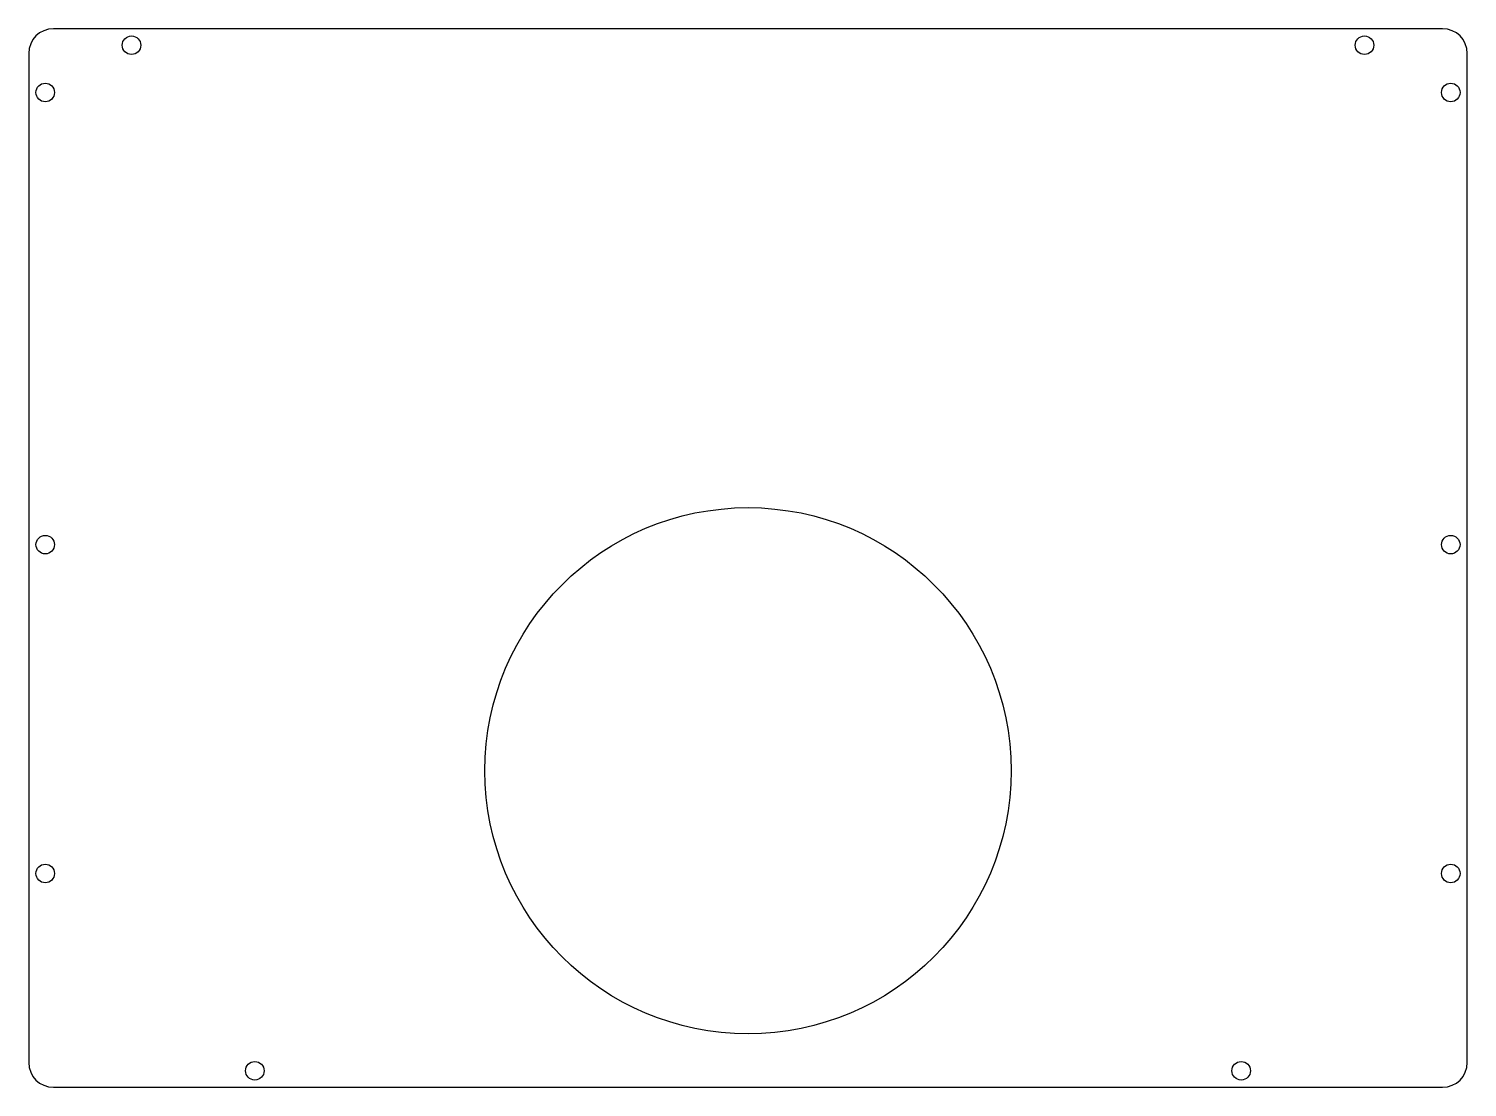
# Model space of a CAD drawing. Header units: millimetres. Extents: x -175 to 175, y 448 to 706.
import ezdxf

# ---------------------------------------------------------------- set-up
doc = ezdxf.new("R2010")
doc.units = ezdxf.units.MM
doc.layers.add('CUT', color=7, linetype='Continuous')

msp = doc.modelspace()

# ---------------------------------------------------------------- linework, layer by layer
at = {"layer": 'CUT'}
for p, q in [((169, 705.5, 0.5), (-169, 705.5, 0.5)), ((-175, 699.5, 0.5), (-175, 454, 0.5)), ((175, 454, 0.5), (175, 699.5, 0.5)), ((-169, 448, 0.5), (169, 448, 0.5))]:
    msp.add_line(p, q, dxfattribs=at)
for centre, radius in [((-150, 701.5, 0.5), 2.25), ((150, 701.5, 0.5), 2.25), ((-171, 690, 0.5), 2.25), ((171, 690, 0.5), 2.25), ((0, 525, 0.5), 64), ((-171, 580, 0.5), 2.25), ((171, 580, 0.5), 2.25), ((-171, 500, 0.5), 2.25), ((171, 500, 0.5), 2.25), ((-120, 452, 0.5), 2.25), ((120, 452, 0.5), 2.25)]:
    msp.add_circle(centre, radius, dxfattribs=at)
for centre, start, end in [((-169, 699.5, 0.5), 90, 180), ((169, 699.5, 0.5), 0, 90), ((-169, 454, 0.5), 180, 270), ((169, 454, 0.5), -90, 0)]:
    msp.add_arc(centre, 6, start, end, dxfattribs=at)

doc.saveas('drawing.dxf')
